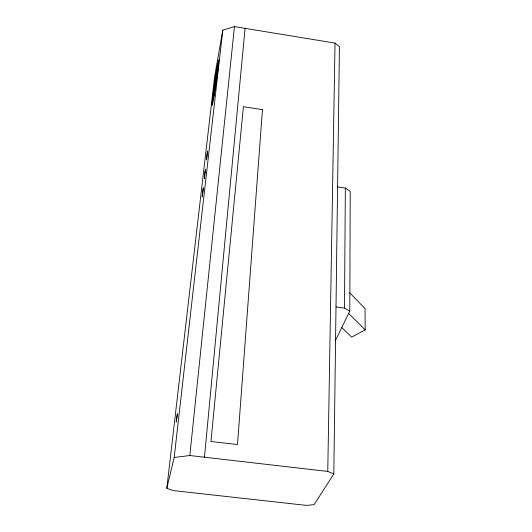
<?xml version="1.0" encoding="UTF-8"?>
<svg xmlns="http://www.w3.org/2000/svg" width="532" height="532" viewBox="0 0 532 532"><rect width="100%" height="100%" fill="white"/><g stroke="black" fill="none" stroke-linecap="round" stroke-linejoin="round"><path stroke-width="0.8" d="M335.32 340.812L349.797 311.06L350.222 191.307L345.354 188.075L337.587 186.925M349.797 311.06L344.49 308.075L345.354 188.075M333.81 473.965L339.429 46.53L335.027 43.099L234.459 26.6L222.802 30.164L214.649 76.428L166.802 488.283L173.206 490.571L306.572 505.4L314.073 504.682L333.81 473.965L327.765 471.432L189.824 455.525L174.183 457.447L166.802 488.283M327.765 471.432L335.027 43.099M204.461 457.214L245.086 28.342M189.824 455.525L234.459 26.6M174.183 457.447L222.802 30.164M349.783 292.886L365.045 308.6L365.198 329.893L351.672 337.115L341.743 327.566M336.005 306.937L344.49 308.075M348.56 313.335L365.198 329.893M176.292 421.231L176.265 422.042L177.409 413.683L176.292 421.231M216.032 78.497L214.748 87.042L216.032 78.497M216.657 74.473L214.13 91.231L216.637 74.114L216.657 74.473M262.456 109.665L237.498 444.539L210.938 441.493L243.41 106.706L262.456 109.665M203.058 189.585L202.207 196.966L203.404 187.73L203.058 189.585M205.139 171.351L204.315 178.526L205.492 169.475L205.139 171.351M207.267 152.91L206.463 159.886L207.62 151.015L207.267 152.91M214.157 95.394A23.076 0.718 -81.7 0 0 218.772 59.823A23.076 0.718 -81.7 0 0 213.312 92.595A23.076 0.718 -81.7 0 0 214.157 95.394M214.516 91.876A17.31 0.539 -81.7 0 0 217.907 65.529A17.31 0.539 -81.7 0 0 213.778 90.513A17.31 0.539 -81.7 0 0 214.516 91.876M214.403 91.956A14.816 0.459 -81.7 0 0 217.568 68.182A14.816 0.459 -81.7 0 0 214.21 87.82A14.816 0.459 -81.7 0 0 214.403 91.956M214.576 90.161A11.538 0.359 -81.7 0 0 217.083 71.461A11.538 0.359 -81.7 0 0 214.509 86.377A11.538 0.359 -81.7 0 0 214.576 90.161M214.403 92.216A15.814 0.492 -81.7 0 0 217.714 67.145A15.814 0.492 -81.7 0 0 214.077 88.585A15.814 0.492 -81.7 0 0 214.403 92.216"/></g></svg>
